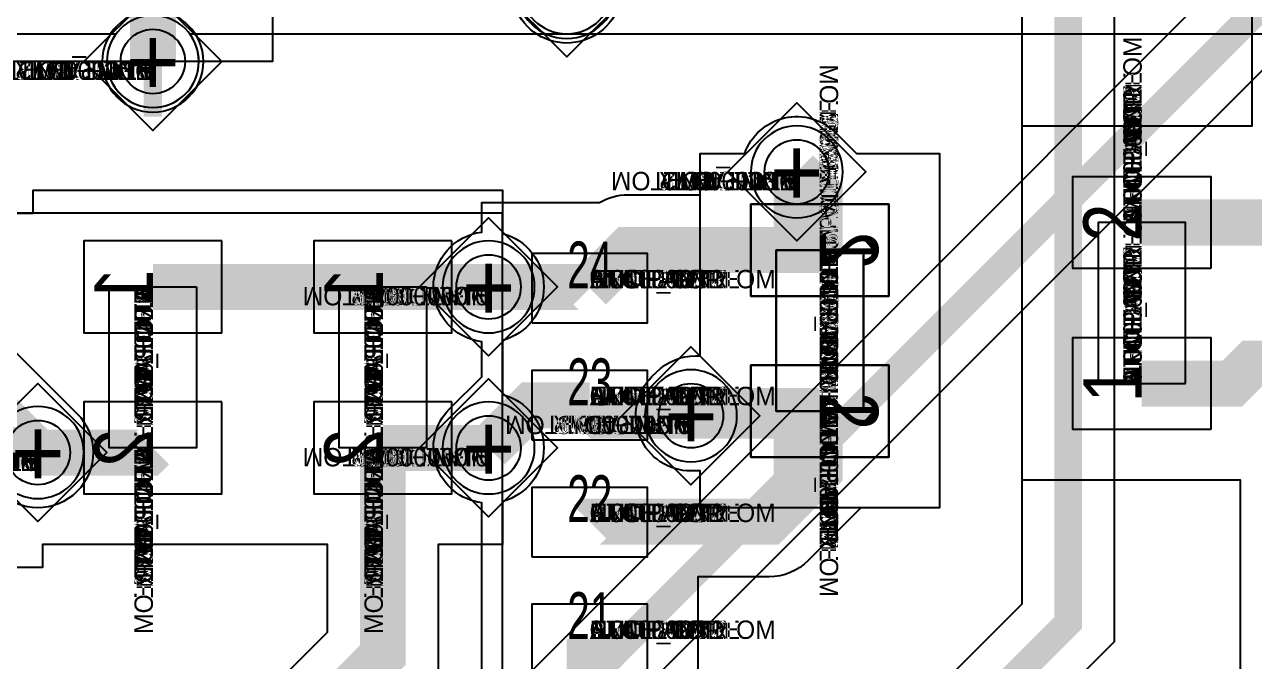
# Model space of a CAD drawing. Extents: x 0 to 323, y 0 to 320.
# Drawn here: x 85.67 to 99.04, y 193.59 to 200.51 of the extents above; entities that cross this region are included whole.
import ezdxf
from ezdxf.enums import TextEntityAlignment as Align

# ---------------------------------------------------------------- set-up
doc = ezdxf.new("R2010")
doc.units = 0
doc.header["$MEASUREMENT"] = 0
doc.layers.get('0').update_dxf_attribs({"linetype": 'CONTINUOUS'})
for name, color, linetype in [('CDN_FIGURES', 7, 'CONTINUOUS'), ('ETCH_BOTTOM', 7, 'CONTINUOUS'), ('ETCH_GND', 3, 'CONTINUOUS'), ('ETCH_INT1', 4, 'CONTINUOUS'), ('ETCH_INT2', 5, 'CONTINUOUS'), ('ETCH_PWR', 6, 'CONTINUOUS'), ('ETCH_TOP', 2, 'CONTINUOUS'), ('MANUFACTURING_NCLEGEND-1-6', 8, 'CONTINUOUS'), ('PACKAGE_GEOMETRY_ASSEMBLY_TOP', 11, 'CONTINUOUS'), ('PACKAGE_GEOMETRY_PIN_NUMBER', 9, 'CONTINUOUS')]:
    doc.layers.add(name, color=color, linetype=linetype)

# ---------------------------------------------------------------- blocks, each defined once
blk = doc.blocks.new('PAD_INFO')
for tag in ['SHAPE_TYPE', 'PAD_HEIGHT', 'PAD_LAYER', 'PAD_TYPE', 'PAD_WIDTH']:
    blk.add_attdef(tag, (0, 0), '', height=0.2)
at = {"flags": 2}
blk.add_attdef('CDN_TYPE', (0, 0), '', height=0.2, dxfattribs=at)
blk = doc.blocks.new('DRILL_INFO')
at = {"flags": 2}
blk.add_attdef('CDN_TYPE', (0, 0), '', height=0.2, dxfattribs=at)
for tag in ['FSHAPE', 'FCHAR', 'DRILL_HEIGHT', 'DIAMETER', 'PLATED', 'DRILL_WIDTH']:
    blk.add_attdef(tag, (0, 0), '', height=0.2)
blk = doc.blocks.new('VIA0700X0300')
at = {"layer": 'ETCH_BOTTOM'}
blk.add_circle((0, 0), 0.35, dxfattribs=at)
at = {"layer": 'ETCH_GND'}
blk.add_circle((0, 0), 0.35, dxfattribs=at)
at = {"layer": 'ETCH_INT1'}
blk.add_circle((0, 0), 0.35, dxfattribs=at)
at = {"layer": 'ETCH_INT2'}
blk.add_circle((0, 0), 0.35, dxfattribs=at)
at = {"layer": 'ETCH_PWR'}
blk.add_circle((0, 0), 0.35, dxfattribs=at)
at = {"layer": 'ETCH_TOP'}
blk.add_circle((0, 0), 0.35, dxfattribs=at)
ref = blk.add_blockref('PAD_INFO', (0, 0))
ref.add_attrib('PAD_LAYER', 'ETCH_TOP', (0, 0), dxfattribs={"height": 0.2})
ref.add_attrib('SHAPE_TYPE', 'NULL', (0, 0), dxfattribs={"height": 0.2})
ref.add_attrib('PAD_TYPE', 'ANTIPAD', (0, 0), dxfattribs={"height": 0.2})
ref.add_attrib('PAD_WIDTH', '0.000000', (0, 0), dxfattribs={"height": 0.2})
ref.add_attrib('PAD_HEIGHT', '0.000000', (0, 0), dxfattribs={"height": 0.2})
ref = blk.add_blockref('PAD_INFO', (0, 0))
ref.add_attrib('PAD_LAYER', 'ETCH_GND', (0, 0), dxfattribs={"height": 0.2})
ref.add_attrib('SHAPE_TYPE', 'NULL', (0, 0), dxfattribs={"height": 0.2})
ref.add_attrib('PAD_TYPE', 'ANTIPAD', (0, 0), dxfattribs={"height": 0.2})
ref.add_attrib('PAD_WIDTH', '0.000000', (0, 0), dxfattribs={"height": 0.2})
ref.add_attrib('PAD_HEIGHT', '0.000000', (0, 0), dxfattribs={"height": 0.2})
ref = blk.add_blockref('PAD_INFO', (0, 0))
ref.add_attrib('PAD_LAYER', 'ETCH_INT1', (0, 0), dxfattribs={"height": 0.2})
ref.add_attrib('SHAPE_TYPE', 'NULL', (0, 0), dxfattribs={"height": 0.2})
ref.add_attrib('PAD_TYPE', 'ANTIPAD', (0, 0), dxfattribs={"height": 0.2})
ref.add_attrib('PAD_WIDTH', '0.000000', (0, 0), dxfattribs={"height": 0.2})
ref.add_attrib('PAD_HEIGHT', '0.000000', (0, 0), dxfattribs={"height": 0.2})
ref = blk.add_blockref('PAD_INFO', (0, 0))
ref.add_attrib('PAD_LAYER', 'ETCH_INT2', (0, 0), dxfattribs={"height": 0.2})
ref.add_attrib('SHAPE_TYPE', 'NULL', (0, 0), dxfattribs={"height": 0.2})
ref.add_attrib('PAD_TYPE', 'ANTIPAD', (0, 0), dxfattribs={"height": 0.2})
ref.add_attrib('PAD_WIDTH', '0.000000', (0, 0), dxfattribs={"height": 0.2})
ref.add_attrib('PAD_HEIGHT', '0.000000', (0, 0), dxfattribs={"height": 0.2})
ref = blk.add_blockref('PAD_INFO', (0, 0))
ref.add_attrib('PAD_LAYER', 'ETCH_PWR', (0, 0), dxfattribs={"height": 0.2})
ref.add_attrib('SHAPE_TYPE', 'NULL', (0, 0), dxfattribs={"height": 0.2})
ref.add_attrib('PAD_TYPE', 'ANTIPAD', (0, 0), dxfattribs={"height": 0.2})
ref.add_attrib('PAD_WIDTH', '0.000000', (0, 0), dxfattribs={"height": 0.2})
ref.add_attrib('PAD_HEIGHT', '0.000000', (0, 0), dxfattribs={"height": 0.2})
ref = blk.add_blockref('PAD_INFO', (0, 0))
ref.add_attrib('PAD_LAYER', 'ETCH_BOTTOM', (0, 0), dxfattribs={"height": 0.2})
ref.add_attrib('SHAPE_TYPE', 'NULL', (0, 0), dxfattribs={"height": 0.2})
ref.add_attrib('PAD_TYPE', 'ANTIPAD', (0, 0), dxfattribs={"height": 0.2})
ref.add_attrib('PAD_WIDTH', '0.000000', (0, 0), dxfattribs={"height": 0.2})
ref.add_attrib('PAD_HEIGHT', '0.000000', (0, 0), dxfattribs={"height": 0.2})
ref = blk.add_blockref('PAD_INFO', (0, 0))
ref.add_attrib('PAD_LAYER', 'ETCH_TOP', (0, 0), dxfattribs={"height": 0.2})
ref.add_attrib('SHAPE_TYPE', 'NULL', (0, 0), dxfattribs={"height": 0.2})
ref.add_attrib('PAD_TYPE', 'THERMAL', (0, 0), dxfattribs={"height": 0.2})
ref.add_attrib('PAD_WIDTH', '0.000000', (0, 0), dxfattribs={"height": 0.2})
ref.add_attrib('PAD_HEIGHT', '0.000000', (0, 0), dxfattribs={"height": 0.2})
ref = blk.add_blockref('PAD_INFO', (0, 0))
ref.add_attrib('PAD_LAYER', 'ETCH_GND', (0, 0), dxfattribs={"height": 0.2})
ref.add_attrib('SHAPE_TYPE', 'NULL', (0, 0), dxfattribs={"height": 0.2})
ref.add_attrib('PAD_TYPE', 'THERMAL', (0, 0), dxfattribs={"height": 0.2})
ref.add_attrib('PAD_WIDTH', '0.000000', (0, 0), dxfattribs={"height": 0.2})
ref.add_attrib('PAD_HEIGHT', '0.000000', (0, 0), dxfattribs={"height": 0.2})
ref = blk.add_blockref('PAD_INFO', (0, 0))
ref.add_attrib('PAD_LAYER', 'ETCH_INT1', (0, 0), dxfattribs={"height": 0.2})
ref.add_attrib('SHAPE_TYPE', 'NULL', (0, 0), dxfattribs={"height": 0.2})
ref.add_attrib('PAD_TYPE', 'THERMAL', (0, 0), dxfattribs={"height": 0.2})
ref.add_attrib('PAD_WIDTH', '0.000000', (0, 0), dxfattribs={"height": 0.2})
ref.add_attrib('PAD_HEIGHT', '0.000000', (0, 0), dxfattribs={"height": 0.2})
ref = blk.add_blockref('PAD_INFO', (0, 0))
ref.add_attrib('PAD_LAYER', 'ETCH_INT2', (0, 0), dxfattribs={"height": 0.2})
ref.add_attrib('SHAPE_TYPE', 'NULL', (0, 0), dxfattribs={"height": 0.2})
ref.add_attrib('PAD_TYPE', 'THERMAL', (0, 0), dxfattribs={"height": 0.2})
ref.add_attrib('PAD_WIDTH', '0.000000', (0, 0), dxfattribs={"height": 0.2})
ref.add_attrib('PAD_HEIGHT', '0.000000', (0, 0), dxfattribs={"height": 0.2})
ref = blk.add_blockref('PAD_INFO', (0, 0))
ref.add_attrib('PAD_LAYER', 'ETCH_PWR', (0, 0), dxfattribs={"height": 0.2})
ref.add_attrib('SHAPE_TYPE', 'NULL', (0, 0), dxfattribs={"height": 0.2})
ref.add_attrib('PAD_TYPE', 'THERMAL', (0, 0), dxfattribs={"height": 0.2})
ref.add_attrib('PAD_WIDTH', '0.000000', (0, 0), dxfattribs={"height": 0.2})
ref.add_attrib('PAD_HEIGHT', '0.000000', (0, 0), dxfattribs={"height": 0.2})
ref = blk.add_blockref('PAD_INFO', (0, 0))
ref.add_attrib('PAD_LAYER', 'ETCH_BOTTOM', (0, 0), dxfattribs={"height": 0.2})
ref.add_attrib('SHAPE_TYPE', 'NULL', (0, 0), dxfattribs={"height": 0.2})
ref.add_attrib('PAD_TYPE', 'THERMAL', (0, 0), dxfattribs={"height": 0.2})
ref.add_attrib('PAD_WIDTH', '0.000000', (0, 0), dxfattribs={"height": 0.2})
ref.add_attrib('PAD_HEIGHT', '0.000000', (0, 0), dxfattribs={"height": 0.2})
ref = blk.add_blockref('PAD_INFO', (0, 0))
ref.add_attrib('PAD_LAYER', 'ETCH_TOP', (0, 0), dxfattribs={"height": 0.2})
ref.add_attrib('SHAPE_TYPE', 'CIRCLE', (0, 0), dxfattribs={"height": 0.2})
ref.add_attrib('PAD_TYPE', 'REGULAR', (0, 0), dxfattribs={"height": 0.2})
ref.add_attrib('PAD_WIDTH', '0.700000', (0, 0), dxfattribs={"height": 0.2})
ref.add_attrib('PAD_HEIGHT', '0.700000', (0, 0), dxfattribs={"height": 0.2})
ref = blk.add_blockref('PAD_INFO', (0, 0))
ref.add_attrib('PAD_LAYER', 'ETCH_GND', (0, 0), dxfattribs={"height": 0.2})
ref.add_attrib('SHAPE_TYPE', 'CIRCLE', (0, 0), dxfattribs={"height": 0.2})
ref.add_attrib('PAD_TYPE', 'REGULAR', (0, 0), dxfattribs={"height": 0.2})
ref.add_attrib('PAD_WIDTH', '0.700000', (0, 0), dxfattribs={"height": 0.2})
ref.add_attrib('PAD_HEIGHT', '0.700000', (0, 0), dxfattribs={"height": 0.2})
ref = blk.add_blockref('PAD_INFO', (0, 0))
ref.add_attrib('PAD_LAYER', 'ETCH_INT1', (0, 0), dxfattribs={"height": 0.2})
ref.add_attrib('SHAPE_TYPE', 'CIRCLE', (0, 0), dxfattribs={"height": 0.2})
ref.add_attrib('PAD_TYPE', 'REGULAR', (0, 0), dxfattribs={"height": 0.2})
ref.add_attrib('PAD_WIDTH', '0.700000', (0, 0), dxfattribs={"height": 0.2})
ref.add_attrib('PAD_HEIGHT', '0.700000', (0, 0), dxfattribs={"height": 0.2})
ref = blk.add_blockref('PAD_INFO', (0, 0))
ref.add_attrib('PAD_LAYER', 'ETCH_INT2', (0, 0), dxfattribs={"height": 0.2})
ref.add_attrib('SHAPE_TYPE', 'CIRCLE', (0, 0), dxfattribs={"height": 0.2})
ref.add_attrib('PAD_TYPE', 'REGULAR', (0, 0), dxfattribs={"height": 0.2})
ref.add_attrib('PAD_WIDTH', '0.700000', (0, 0), dxfattribs={"height": 0.2})
ref.add_attrib('PAD_HEIGHT', '0.700000', (0, 0), dxfattribs={"height": 0.2})
ref = blk.add_blockref('PAD_INFO', (0, 0))
ref.add_attrib('PAD_LAYER', 'ETCH_PWR', (0, 0), dxfattribs={"height": 0.2})
ref.add_attrib('SHAPE_TYPE', 'CIRCLE', (0, 0), dxfattribs={"height": 0.2})
ref.add_attrib('PAD_TYPE', 'REGULAR', (0, 0), dxfattribs={"height": 0.2})
ref.add_attrib('PAD_WIDTH', '0.700000', (0, 0), dxfattribs={"height": 0.2})
ref.add_attrib('PAD_HEIGHT', '0.700000', (0, 0), dxfattribs={"height": 0.2})
ref = blk.add_blockref('PAD_INFO', (0, 0))
ref.add_attrib('PAD_LAYER', 'ETCH_BOTTOM', (0, 0), dxfattribs={"height": 0.2})
ref.add_attrib('SHAPE_TYPE', 'CIRCLE', (0, 0), dxfattribs={"height": 0.2})
ref.add_attrib('PAD_TYPE', 'REGULAR', (0, 0), dxfattribs={"height": 0.2})
ref.add_attrib('PAD_WIDTH', '0.700000', (0, 0), dxfattribs={"height": 0.2})
ref.add_attrib('PAD_HEIGHT', '0.700000', (0, 0), dxfattribs={"height": 0.2})
ref = blk.add_blockref('DRILL_INFO', (0, 0))
ref.add_attrib('DIAMETER', '0.300000', (0, 0), dxfattribs={"height": 0.2})
ref.add_attrib('PLATED', 'PLATED', (0, 0), dxfattribs={"height": 0.2})
ref.add_attrib('FSHAPE', 'DIAMOND', (0, 0), dxfattribs={"height": 0.2})
ref.add_attrib('FCHAR', '+', (0, 0), dxfattribs={"height": 0.2})
ref.add_attrib('DRILL_WIDTH', '1.500000', (0, 0), dxfattribs={"height": 0.2})
ref.add_attrib('DRILL_HEIGHT', '1.500000', (0, 0), dxfattribs={"height": 0.2})
for tag in ['CDN_TYPE', 'PIN']:
    blk.add_attdef(tag, (0, 0), '', height=0.2)
at = {"flags": 2}
for tag in ['PSTKNAME', 'BBV']:
    blk.add_attdef(tag, (0, 0), '', height=0.2, dxfattribs=at)
blk = doc.blocks.new('FIGURE_DIAMOND')
at = {"layer": 'CDN_FIGURES'}
blk.add_lwpolyline([(-0.5, 0), (0, 0.5), (0.5, 0), (0, -0.5)], close=True, dxfattribs=at)
blk = doc.blocks.new('RC1000X1500TS')
at = {"layer": 'ETCH_TOP'}
blk.add_lwpolyline([(-0.5, -0.75), (-0.5, 0.75), (0.5, 0.75), (0.5, -0.75)], close=True, dxfattribs=at)
ref = blk.add_blockref('PAD_INFO', (0, 0))
ref.add_attrib('PAD_LAYER', 'ETCH_TOP', (0, 0), dxfattribs={"height": 0.2})
ref.add_attrib('SHAPE_TYPE', 'NULL', (0, 0), dxfattribs={"height": 0.2})
ref.add_attrib('PAD_TYPE', 'ANTIPAD', (0, 0), dxfattribs={"height": 0.2})
ref.add_attrib('PAD_WIDTH', '0.000000', (0, 0), dxfattribs={"height": 0.2})
ref.add_attrib('PAD_HEIGHT', '0.000000', (0, 0), dxfattribs={"height": 0.2})
ref = blk.add_blockref('PAD_INFO', (0, 0))
ref.add_attrib('PAD_LAYER', 'ETCH_GND', (0, 0), dxfattribs={"height": 0.2})
ref.add_attrib('SHAPE_TYPE', 'NULL', (0, 0), dxfattribs={"height": 0.2})
ref.add_attrib('PAD_TYPE', 'ANTIPAD', (0, 0), dxfattribs={"height": 0.2})
ref.add_attrib('PAD_WIDTH', '0.000000', (0, 0), dxfattribs={"height": 0.2})
ref.add_attrib('PAD_HEIGHT', '0.000000', (0, 0), dxfattribs={"height": 0.2})
ref = blk.add_blockref('PAD_INFO', (0, 0))
ref.add_attrib('PAD_LAYER', 'ETCH_INT1', (0, 0), dxfattribs={"height": 0.2})
ref.add_attrib('SHAPE_TYPE', 'NULL', (0, 0), dxfattribs={"height": 0.2})
ref.add_attrib('PAD_TYPE', 'ANTIPAD', (0, 0), dxfattribs={"height": 0.2})
ref.add_attrib('PAD_WIDTH', '0.000000', (0, 0), dxfattribs={"height": 0.2})
ref.add_attrib('PAD_HEIGHT', '0.000000', (0, 0), dxfattribs={"height": 0.2})
ref = blk.add_blockref('PAD_INFO', (0, 0))
ref.add_attrib('PAD_LAYER', 'ETCH_INT2', (0, 0), dxfattribs={"height": 0.2})
ref.add_attrib('SHAPE_TYPE', 'NULL', (0, 0), dxfattribs={"height": 0.2})
ref.add_attrib('PAD_TYPE', 'ANTIPAD', (0, 0), dxfattribs={"height": 0.2})
ref.add_attrib('PAD_WIDTH', '0.000000', (0, 0), dxfattribs={"height": 0.2})
ref.add_attrib('PAD_HEIGHT', '0.000000', (0, 0), dxfattribs={"height": 0.2})
ref = blk.add_blockref('PAD_INFO', (0, 0))
ref.add_attrib('PAD_LAYER', 'ETCH_PWR', (0, 0), dxfattribs={"height": 0.2})
ref.add_attrib('SHAPE_TYPE', 'NULL', (0, 0), dxfattribs={"height": 0.2})
ref.add_attrib('PAD_TYPE', 'ANTIPAD', (0, 0), dxfattribs={"height": 0.2})
ref.add_attrib('PAD_WIDTH', '0.000000', (0, 0), dxfattribs={"height": 0.2})
ref.add_attrib('PAD_HEIGHT', '0.000000', (0, 0), dxfattribs={"height": 0.2})
ref = blk.add_blockref('PAD_INFO', (0, 0))
ref.add_attrib('PAD_LAYER', 'ETCH_BOTTOM', (0, 0), dxfattribs={"height": 0.2})
ref.add_attrib('SHAPE_TYPE', 'NULL', (0, 0), dxfattribs={"height": 0.2})
ref.add_attrib('PAD_TYPE', 'ANTIPAD', (0, 0), dxfattribs={"height": 0.2})
ref.add_attrib('PAD_WIDTH', '0.000000', (0, 0), dxfattribs={"height": 0.2})
ref.add_attrib('PAD_HEIGHT', '0.000000', (0, 0), dxfattribs={"height": 0.2})
ref = blk.add_blockref('PAD_INFO', (0, 0))
ref.add_attrib('PAD_LAYER', 'ETCH_TOP', (0, 0), dxfattribs={"height": 0.2})
ref.add_attrib('SHAPE_TYPE', 'NULL', (0, 0), dxfattribs={"height": 0.2})
ref.add_attrib('PAD_TYPE', 'THERMAL', (0, 0), dxfattribs={"height": 0.2})
ref.add_attrib('PAD_WIDTH', '0.000000', (0, 0), dxfattribs={"height": 0.2})
ref.add_attrib('PAD_HEIGHT', '0.000000', (0, 0), dxfattribs={"height": 0.2})
ref = blk.add_blockref('PAD_INFO', (0, 0))
ref.add_attrib('PAD_LAYER', 'ETCH_GND', (0, 0), dxfattribs={"height": 0.2})
ref.add_attrib('SHAPE_TYPE', 'NULL', (0, 0), dxfattribs={"height": 0.2})
ref.add_attrib('PAD_TYPE', 'THERMAL', (0, 0), dxfattribs={"height": 0.2})
ref.add_attrib('PAD_WIDTH', '0.000000', (0, 0), dxfattribs={"height": 0.2})
ref.add_attrib('PAD_HEIGHT', '0.000000', (0, 0), dxfattribs={"height": 0.2})
ref = blk.add_blockref('PAD_INFO', (0, 0))
ref.add_attrib('PAD_LAYER', 'ETCH_INT1', (0, 0), dxfattribs={"height": 0.2})
ref.add_attrib('SHAPE_TYPE', 'NULL', (0, 0), dxfattribs={"height": 0.2})
ref.add_attrib('PAD_TYPE', 'THERMAL', (0, 0), dxfattribs={"height": 0.2})
ref.add_attrib('PAD_WIDTH', '0.000000', (0, 0), dxfattribs={"height": 0.2})
ref.add_attrib('PAD_HEIGHT', '0.000000', (0, 0), dxfattribs={"height": 0.2})
ref = blk.add_blockref('PAD_INFO', (0, 0))
ref.add_attrib('PAD_LAYER', 'ETCH_INT2', (0, 0), dxfattribs={"height": 0.2})
ref.add_attrib('SHAPE_TYPE', 'NULL', (0, 0), dxfattribs={"height": 0.2})
ref.add_attrib('PAD_TYPE', 'THERMAL', (0, 0), dxfattribs={"height": 0.2})
ref.add_attrib('PAD_WIDTH', '0.000000', (0, 0), dxfattribs={"height": 0.2})
ref.add_attrib('PAD_HEIGHT', '0.000000', (0, 0), dxfattribs={"height": 0.2})
ref = blk.add_blockref('PAD_INFO', (0, 0))
ref.add_attrib('PAD_LAYER', 'ETCH_PWR', (0, 0), dxfattribs={"height": 0.2})
ref.add_attrib('SHAPE_TYPE', 'NULL', (0, 0), dxfattribs={"height": 0.2})
ref.add_attrib('PAD_TYPE', 'THERMAL', (0, 0), dxfattribs={"height": 0.2})
ref.add_attrib('PAD_WIDTH', '0.000000', (0, 0), dxfattribs={"height": 0.2})
ref.add_attrib('PAD_HEIGHT', '0.000000', (0, 0), dxfattribs={"height": 0.2})
ref = blk.add_blockref('PAD_INFO', (0, 0))
ref.add_attrib('PAD_LAYER', 'ETCH_BOTTOM', (0, 0), dxfattribs={"height": 0.2})
ref.add_attrib('SHAPE_TYPE', 'NULL', (0, 0), dxfattribs={"height": 0.2})
ref.add_attrib('PAD_TYPE', 'THERMAL', (0, 0), dxfattribs={"height": 0.2})
ref.add_attrib('PAD_WIDTH', '0.000000', (0, 0), dxfattribs={"height": 0.2})
ref.add_attrib('PAD_HEIGHT', '0.000000', (0, 0), dxfattribs={"height": 0.2})
ref = blk.add_blockref('PAD_INFO', (0, 0))
ref.add_attrib('PAD_LAYER', 'ETCH_GND', (0, 0), dxfattribs={"height": 0.2})
ref.add_attrib('SHAPE_TYPE', 'NULL', (0, 0), dxfattribs={"height": 0.2})
ref.add_attrib('PAD_TYPE', 'REGULAR', (0, 0), dxfattribs={"height": 0.2})
ref.add_attrib('PAD_WIDTH', '0.000000', (0, 0), dxfattribs={"height": 0.2})
ref.add_attrib('PAD_HEIGHT', '0.000000', (0, 0), dxfattribs={"height": 0.2})
ref = blk.add_blockref('PAD_INFO', (0, 0))
ref.add_attrib('PAD_LAYER', 'ETCH_INT1', (0, 0), dxfattribs={"height": 0.2})
ref.add_attrib('SHAPE_TYPE', 'NULL', (0, 0), dxfattribs={"height": 0.2})
ref.add_attrib('PAD_TYPE', 'REGULAR', (0, 0), dxfattribs={"height": 0.2})
ref.add_attrib('PAD_WIDTH', '0.000000', (0, 0), dxfattribs={"height": 0.2})
ref.add_attrib('PAD_HEIGHT', '0.000000', (0, 0), dxfattribs={"height": 0.2})
ref = blk.add_blockref('PAD_INFO', (0, 0))
ref.add_attrib('PAD_LAYER', 'ETCH_INT2', (0, 0), dxfattribs={"height": 0.2})
ref.add_attrib('SHAPE_TYPE', 'NULL', (0, 0), dxfattribs={"height": 0.2})
ref.add_attrib('PAD_TYPE', 'REGULAR', (0, 0), dxfattribs={"height": 0.2})
ref.add_attrib('PAD_WIDTH', '0.000000', (0, 0), dxfattribs={"height": 0.2})
ref.add_attrib('PAD_HEIGHT', '0.000000', (0, 0), dxfattribs={"height": 0.2})
ref = blk.add_blockref('PAD_INFO', (0, 0))
ref.add_attrib('PAD_LAYER', 'ETCH_PWR', (0, 0), dxfattribs={"height": 0.2})
ref.add_attrib('SHAPE_TYPE', 'NULL', (0, 0), dxfattribs={"height": 0.2})
ref.add_attrib('PAD_TYPE', 'REGULAR', (0, 0), dxfattribs={"height": 0.2})
ref.add_attrib('PAD_WIDTH', '0.000000', (0, 0), dxfattribs={"height": 0.2})
ref.add_attrib('PAD_HEIGHT', '0.000000', (0, 0), dxfattribs={"height": 0.2})
ref = blk.add_blockref('PAD_INFO', (0, 0))
ref.add_attrib('PAD_LAYER', 'ETCH_BOTTOM', (0, 0), dxfattribs={"height": 0.2})
ref.add_attrib('SHAPE_TYPE', 'NULL', (0, 0), dxfattribs={"height": 0.2})
ref.add_attrib('PAD_TYPE', 'REGULAR', (0, 0), dxfattribs={"height": 0.2})
ref.add_attrib('PAD_WIDTH', '0.000000', (0, 0), dxfattribs={"height": 0.2})
ref.add_attrib('PAD_HEIGHT', '0.000000', (0, 0), dxfattribs={"height": 0.2})
ref = blk.add_blockref('DRILL_INFO', (0, 0))
ref.add_attrib('DIAMETER', '0.000000', (0, 0), dxfattribs={"height": 0.2})
ref.add_attrib('PLATED', 'PLATED', (0, 0), dxfattribs={"height": 0.2})
ref.add_attrib('FSHAPE', 'NULL', (0, 0), dxfattribs={"height": 0.2})
ref.add_attrib('DRILL_WIDTH', '0.000000', (0, 0), dxfattribs={"height": 0.2})
ref.add_attrib('DRILL_HEIGHT', '0.000000', (0, 0), dxfattribs={"height": 0.2})
ref = blk.add_blockref('PAD_INFO', (0, 0))
ref.add_attrib('PAD_LAYER', 'ETCH_TOP', (0, 0), dxfattribs={"height": 0.2})
ref.add_attrib('SHAPE_TYPE', 'RECTANGLE', (0, 0), dxfattribs={"height": 0.2})
ref.add_attrib('PAD_TYPE', 'REGULAR', (0, 0), dxfattribs={"height": 0.2})
ref.add_attrib('PAD_WIDTH', '1.000000', (0, 0), dxfattribs={"height": 0.2})
ref.add_attrib('PAD_HEIGHT', '1.500000', (0, 0), dxfattribs={"height": 0.2})
for tag in ['CDN_TYPE', 'PIN']:
    blk.add_attdef(tag, (0, 0), '', height=0.2)
at = {"flags": 2}
for tag in ['PSTKNAME', 'BBV']:
    blk.add_attdef(tag, (0, 0), '', height=0.2, dxfattribs=at)
blk = doc.blocks.new('F56')
at = {"layer": 'PACKAGE_GEOMETRY_ASSEMBLY_TOP'}
blk.add_lwpolyline([(0, -0.475), (1.75, -0.475), (1.75, 0.475), (0, 0.475)], close=True, dxfattribs=at)
at = {"layer": 'ETCH_TOP'}
ref = blk.add_blockref('RC1000X1500TS', (0, 0), dxfattribs=at)
ref.add_attrib('CDN_TYPE', 'PIN', (0, 0), dxfattribs={"height": 0.2})
ref.add_attrib('PIN', '1', (0, 0), dxfattribs={"height": 0.2})
ref = blk.add_blockref('RC1000X1500TS', (1.75, 0), dxfattribs=at)
ref.add_attrib('CDN_TYPE', 'PIN', (0, 0), dxfattribs={"height": 0.2})
ref.add_attrib('PIN', '2', (0, 0), dxfattribs={"height": 0.2})
at = {"flags": 2}
for tag in ['SYMBOL_TYPE', 'CDN_TYPE', 'REFDES']:
    blk.add_attdef(tag, (0, 0), '', height=0.2, dxfattribs=at)
blk = doc.blocks.new('RC1250X0760TS')
at = {"layer": 'ETCH_TOP'}
blk.add_lwpolyline([(-0.625, -0.38), (-0.625, 0.38), (0.625, 0.38), (0.625, -0.38)], close=True, dxfattribs=at)
ref = blk.add_blockref('PAD_INFO', (0, 0))
ref.add_attrib('PAD_LAYER', 'ETCH_TOP', (0, 0), dxfattribs={"height": 0.2})
ref.add_attrib('SHAPE_TYPE', 'NULL', (0, 0), dxfattribs={"height": 0.2})
ref.add_attrib('PAD_TYPE', 'ANTIPAD', (0, 0), dxfattribs={"height": 0.2})
ref.add_attrib('PAD_WIDTH', '0.000000', (0, 0), dxfattribs={"height": 0.2})
ref.add_attrib('PAD_HEIGHT', '0.000000', (0, 0), dxfattribs={"height": 0.2})
ref = blk.add_blockref('PAD_INFO', (0, 0))
ref.add_attrib('PAD_LAYER', 'ETCH_GND', (0, 0), dxfattribs={"height": 0.2})
ref.add_attrib('SHAPE_TYPE', 'NULL', (0, 0), dxfattribs={"height": 0.2})
ref.add_attrib('PAD_TYPE', 'ANTIPAD', (0, 0), dxfattribs={"height": 0.2})
ref.add_attrib('PAD_WIDTH', '0.000000', (0, 0), dxfattribs={"height": 0.2})
ref.add_attrib('PAD_HEIGHT', '0.000000', (0, 0), dxfattribs={"height": 0.2})
ref = blk.add_blockref('PAD_INFO', (0, 0))
ref.add_attrib('PAD_LAYER', 'ETCH_INT1', (0, 0), dxfattribs={"height": 0.2})
ref.add_attrib('SHAPE_TYPE', 'NULL', (0, 0), dxfattribs={"height": 0.2})
ref.add_attrib('PAD_TYPE', 'ANTIPAD', (0, 0), dxfattribs={"height": 0.2})
ref.add_attrib('PAD_WIDTH', '0.000000', (0, 0), dxfattribs={"height": 0.2})
ref.add_attrib('PAD_HEIGHT', '0.000000', (0, 0), dxfattribs={"height": 0.2})
ref = blk.add_blockref('PAD_INFO', (0, 0))
ref.add_attrib('PAD_LAYER', 'ETCH_INT2', (0, 0), dxfattribs={"height": 0.2})
ref.add_attrib('SHAPE_TYPE', 'NULL', (0, 0), dxfattribs={"height": 0.2})
ref.add_attrib('PAD_TYPE', 'ANTIPAD', (0, 0), dxfattribs={"height": 0.2})
ref.add_attrib('PAD_WIDTH', '0.000000', (0, 0), dxfattribs={"height": 0.2})
ref.add_attrib('PAD_HEIGHT', '0.000000', (0, 0), dxfattribs={"height": 0.2})
ref = blk.add_blockref('PAD_INFO', (0, 0))
ref.add_attrib('PAD_LAYER', 'ETCH_PWR', (0, 0), dxfattribs={"height": 0.2})
ref.add_attrib('SHAPE_TYPE', 'NULL', (0, 0), dxfattribs={"height": 0.2})
ref.add_attrib('PAD_TYPE', 'ANTIPAD', (0, 0), dxfattribs={"height": 0.2})
ref.add_attrib('PAD_WIDTH', '0.000000', (0, 0), dxfattribs={"height": 0.2})
ref.add_attrib('PAD_HEIGHT', '0.000000', (0, 0), dxfattribs={"height": 0.2})
ref = blk.add_blockref('PAD_INFO', (0, 0))
ref.add_attrib('PAD_LAYER', 'ETCH_BOTTOM', (0, 0), dxfattribs={"height": 0.2})
ref.add_attrib('SHAPE_TYPE', 'NULL', (0, 0), dxfattribs={"height": 0.2})
ref.add_attrib('PAD_TYPE', 'ANTIPAD', (0, 0), dxfattribs={"height": 0.2})
ref.add_attrib('PAD_WIDTH', '0.000000', (0, 0), dxfattribs={"height": 0.2})
ref.add_attrib('PAD_HEIGHT', '0.000000', (0, 0), dxfattribs={"height": 0.2})
ref = blk.add_blockref('PAD_INFO', (0, 0))
ref.add_attrib('PAD_LAYER', 'ETCH_TOP', (0, 0), dxfattribs={"height": 0.2})
ref.add_attrib('SHAPE_TYPE', 'NULL', (0, 0), dxfattribs={"height": 0.2})
ref.add_attrib('PAD_TYPE', 'THERMAL', (0, 0), dxfattribs={"height": 0.2})
ref.add_attrib('PAD_WIDTH', '0.000000', (0, 0), dxfattribs={"height": 0.2})
ref.add_attrib('PAD_HEIGHT', '0.000000', (0, 0), dxfattribs={"height": 0.2})
ref = blk.add_blockref('PAD_INFO', (0, 0))
ref.add_attrib('PAD_LAYER', 'ETCH_GND', (0, 0), dxfattribs={"height": 0.2})
ref.add_attrib('SHAPE_TYPE', 'NULL', (0, 0), dxfattribs={"height": 0.2})
ref.add_attrib('PAD_TYPE', 'THERMAL', (0, 0), dxfattribs={"height": 0.2})
ref.add_attrib('PAD_WIDTH', '0.000000', (0, 0), dxfattribs={"height": 0.2})
ref.add_attrib('PAD_HEIGHT', '0.000000', (0, 0), dxfattribs={"height": 0.2})
ref = blk.add_blockref('PAD_INFO', (0, 0))
ref.add_attrib('PAD_LAYER', 'ETCH_INT1', (0, 0), dxfattribs={"height": 0.2})
ref.add_attrib('SHAPE_TYPE', 'NULL', (0, 0), dxfattribs={"height": 0.2})
ref.add_attrib('PAD_TYPE', 'THERMAL', (0, 0), dxfattribs={"height": 0.2})
ref.add_attrib('PAD_WIDTH', '0.000000', (0, 0), dxfattribs={"height": 0.2})
ref.add_attrib('PAD_HEIGHT', '0.000000', (0, 0), dxfattribs={"height": 0.2})
ref = blk.add_blockref('PAD_INFO', (0, 0))
ref.add_attrib('PAD_LAYER', 'ETCH_INT2', (0, 0), dxfattribs={"height": 0.2})
ref.add_attrib('SHAPE_TYPE', 'NULL', (0, 0), dxfattribs={"height": 0.2})
ref.add_attrib('PAD_TYPE', 'THERMAL', (0, 0), dxfattribs={"height": 0.2})
ref.add_attrib('PAD_WIDTH', '0.000000', (0, 0), dxfattribs={"height": 0.2})
ref.add_attrib('PAD_HEIGHT', '0.000000', (0, 0), dxfattribs={"height": 0.2})
ref = blk.add_blockref('PAD_INFO', (0, 0))
ref.add_attrib('PAD_LAYER', 'ETCH_PWR', (0, 0), dxfattribs={"height": 0.2})
ref.add_attrib('SHAPE_TYPE', 'NULL', (0, 0), dxfattribs={"height": 0.2})
ref.add_attrib('PAD_TYPE', 'THERMAL', (0, 0), dxfattribs={"height": 0.2})
ref.add_attrib('PAD_WIDTH', '0.000000', (0, 0), dxfattribs={"height": 0.2})
ref.add_attrib('PAD_HEIGHT', '0.000000', (0, 0), dxfattribs={"height": 0.2})
ref = blk.add_blockref('PAD_INFO', (0, 0))
ref.add_attrib('PAD_LAYER', 'ETCH_BOTTOM', (0, 0), dxfattribs={"height": 0.2})
ref.add_attrib('SHAPE_TYPE', 'NULL', (0, 0), dxfattribs={"height": 0.2})
ref.add_attrib('PAD_TYPE', 'THERMAL', (0, 0), dxfattribs={"height": 0.2})
ref.add_attrib('PAD_WIDTH', '0.000000', (0, 0), dxfattribs={"height": 0.2})
ref.add_attrib('PAD_HEIGHT', '0.000000', (0, 0), dxfattribs={"height": 0.2})
ref = blk.add_blockref('PAD_INFO', (0, 0))
ref.add_attrib('PAD_LAYER', 'ETCH_TOP', (0, 0), dxfattribs={"height": 0.2})
ref.add_attrib('SHAPE_TYPE', 'RECTANGLE', (0, 0), dxfattribs={"height": 0.2})
ref.add_attrib('PAD_TYPE', 'REGULAR', (0, 0), dxfattribs={"height": 0.2})
ref.add_attrib('PAD_WIDTH', '1.250000', (0, 0), dxfattribs={"height": 0.2})
ref.add_attrib('PAD_HEIGHT', '0.760000', (0, 0), dxfattribs={"height": 0.2})
ref = blk.add_blockref('PAD_INFO', (0, 0))
ref.add_attrib('PAD_LAYER', 'ETCH_GND', (0, 0), dxfattribs={"height": 0.2})
ref.add_attrib('SHAPE_TYPE', 'NULL', (0, 0), dxfattribs={"height": 0.2})
ref.add_attrib('PAD_TYPE', 'REGULAR', (0, 0), dxfattribs={"height": 0.2})
ref.add_attrib('PAD_WIDTH', '0.000000', (0, 0), dxfattribs={"height": 0.2})
ref.add_attrib('PAD_HEIGHT', '0.000000', (0, 0), dxfattribs={"height": 0.2})
ref = blk.add_blockref('PAD_INFO', (0, 0))
ref.add_attrib('PAD_LAYER', 'ETCH_INT1', (0, 0), dxfattribs={"height": 0.2})
ref.add_attrib('SHAPE_TYPE', 'NULL', (0, 0), dxfattribs={"height": 0.2})
ref.add_attrib('PAD_TYPE', 'REGULAR', (0, 0), dxfattribs={"height": 0.2})
ref.add_attrib('PAD_WIDTH', '0.000000', (0, 0), dxfattribs={"height": 0.2})
ref.add_attrib('PAD_HEIGHT', '0.000000', (0, 0), dxfattribs={"height": 0.2})
ref = blk.add_blockref('PAD_INFO', (0, 0))
ref.add_attrib('PAD_LAYER', 'ETCH_INT2', (0, 0), dxfattribs={"height": 0.2})
ref.add_attrib('SHAPE_TYPE', 'NULL', (0, 0), dxfattribs={"height": 0.2})
ref.add_attrib('PAD_TYPE', 'REGULAR', (0, 0), dxfattribs={"height": 0.2})
ref.add_attrib('PAD_WIDTH', '0.000000', (0, 0), dxfattribs={"height": 0.2})
ref.add_attrib('PAD_HEIGHT', '0.000000', (0, 0), dxfattribs={"height": 0.2})
ref = blk.add_blockref('PAD_INFO', (0, 0))
ref.add_attrib('PAD_LAYER', 'ETCH_PWR', (0, 0), dxfattribs={"height": 0.2})
ref.add_attrib('SHAPE_TYPE', 'NULL', (0, 0), dxfattribs={"height": 0.2})
ref.add_attrib('PAD_TYPE', 'REGULAR', (0, 0), dxfattribs={"height": 0.2})
ref.add_attrib('PAD_WIDTH', '0.000000', (0, 0), dxfattribs={"height": 0.2})
ref.add_attrib('PAD_HEIGHT', '0.000000', (0, 0), dxfattribs={"height": 0.2})
ref = blk.add_blockref('PAD_INFO', (0, 0))
ref.add_attrib('PAD_LAYER', 'ETCH_BOTTOM', (0, 0), dxfattribs={"height": 0.2})
ref.add_attrib('SHAPE_TYPE', 'NULL', (0, 0), dxfattribs={"height": 0.2})
ref.add_attrib('PAD_TYPE', 'REGULAR', (0, 0), dxfattribs={"height": 0.2})
ref.add_attrib('PAD_WIDTH', '0.000000', (0, 0), dxfattribs={"height": 0.2})
ref.add_attrib('PAD_HEIGHT', '0.000000', (0, 0), dxfattribs={"height": 0.2})
ref = blk.add_blockref('DRILL_INFO', (0, 0))
ref.add_attrib('DIAMETER', '0.000000', (0, 0), dxfattribs={"height": 0.2})
ref.add_attrib('PLATED', 'PLATED', (0, 0), dxfattribs={"height": 0.2})
ref.add_attrib('FSHAPE', 'NULL', (0, 0), dxfattribs={"height": 0.2})
ref.add_attrib('DRILL_WIDTH', '0.000000', (0, 0), dxfattribs={"height": 0.2})
ref.add_attrib('DRILL_HEIGHT', '0.000000', (0, 0), dxfattribs={"height": 0.2})
for tag in ['CDN_TYPE', 'PIN']:
    blk.add_attdef(tag, (0, 0), '', height=0.2)
at = {"flags": 2}
for tag in ['PSTKNAME', 'BBV']:
    blk.add_attdef(tag, (0, 0), '', height=0.2, dxfattribs=at)
blk = doc.blocks.new('SO-24W')
at = {"layer": 'PACKAGE_GEOMETRY_ASSEMBLY_TOP'}
blk.add_lwpolyline([(-3.8, -7.8), (3.8, -7.8), (3.8, 7.8), (-3.8, 7.8)], close=True, dxfattribs=at)
at = {"layer": 'ETCH_TOP'}
ref = blk.add_blockref('RC1250X0760TS', (-4.75, 6.985), dxfattribs=at)
ref.add_attrib('CDN_TYPE', 'PIN', (0, 0), dxfattribs={"height": 0.2})
ref.add_attrib('PIN', '1', (0, 0), dxfattribs={"height": 0.2})
ref = blk.add_blockref('RC1250X0760TS', (4.75, 6.985), dxfattribs=at)
ref.add_attrib('CDN_TYPE', 'PIN', (0, 0), dxfattribs={"height": 0.2})
ref.add_attrib('PIN', '24', (0, 0), dxfattribs={"height": 0.2})
ref = blk.add_blockref('RC1250X0760TS', (-4.75, 5.715), dxfattribs=at)
ref.add_attrib('CDN_TYPE', 'PIN', (0, 0), dxfattribs={"height": 0.2})
ref.add_attrib('PIN', '2', (0, 0), dxfattribs={"height": 0.2})
ref = blk.add_blockref('RC1250X0760TS', (4.75, 5.715), dxfattribs=at)
ref.add_attrib('CDN_TYPE', 'PIN', (0, 0), dxfattribs={"height": 0.2})
ref.add_attrib('PIN', '23', (0, 0), dxfattribs={"height": 0.2})
ref = blk.add_blockref('RC1250X0760TS', (-4.75, 4.445), dxfattribs=at)
ref.add_attrib('CDN_TYPE', 'PIN', (0, 0), dxfattribs={"height": 0.2})
ref.add_attrib('PIN', '3', (0, 0), dxfattribs={"height": 0.2})
ref = blk.add_blockref('RC1250X0760TS', (4.75, 4.445), dxfattribs=at)
ref.add_attrib('CDN_TYPE', 'PIN', (0, 0), dxfattribs={"height": 0.2})
ref.add_attrib('PIN', '22', (0, 0), dxfattribs={"height": 0.2})
ref = blk.add_blockref('RC1250X0760TS', (-4.75, 3.175), dxfattribs=at)
ref.add_attrib('CDN_TYPE', 'PIN', (0, 0), dxfattribs={"height": 0.2})
ref.add_attrib('PIN', '4', (0, 0), dxfattribs={"height": 0.2})
ref = blk.add_blockref('RC1250X0760TS', (4.75, 3.175), dxfattribs=at)
ref.add_attrib('CDN_TYPE', 'PIN', (0, 0), dxfattribs={"height": 0.2})
ref.add_attrib('PIN', '21', (0, 0), dxfattribs={"height": 0.2})
at = {"flags": 2}
for tag in ['SYMBOL_TYPE', 'CDN_TYPE', 'REFDES']:
    blk.add_attdef(tag, (0, 0), '', height=0.2, dxfattribs=at)

msp = doc.modelspace()

# ---------------------------------------------------------------- linework, layer by layer
at = {"layer": 'ETCH_BOTTOM'}
for points, format in [([(111.763, 212.705, 0.3, 0.3, 0), (110.605, 212.705, 0.3, 0.3, 0), (110.055, 213.255, 0.3, 0.3, 0), (105.217, 213.255, 0.3, 0.3, 0), (104.995, 213.033, 0.3, 0.3, 0), (102.35, 213.033, 0.3, 0.3, 0), (97.013, 207.695, 0.3, 0.3, 0), (97.013, 194.005, 0.3, 0.3, 0), (93.013, 190.005, 0.3, 0.3, 0)], "xyseb"), ([(97.513, 207.488), (97.513, 193.798), (93.528, 189.814, -1.558206), (92.821, 190.521), (96.513, 194.213), (96.513, 207.903)], "xyb"), ([(87.063, 200.105, 0.2, 0.2, 0), (87.063, 200.706, 0.2, 0.2, 0)], "xyseb"), ([(87.063, 199.505, 0.2, 0.2, 0), (87.063, 200.105, 0.2, 0.2, 0)], "xyseb"), ([(94.313, 198.055, 0.5, 0.5, 0), (94.313, 198.655, 0.5, 0.5, 0), (94.063, 198.905, 0.5, 0.5, 0)], "xyseb"), ([(94.063, 198.905, 0.5, 0.5, 0), (94.063, 198.005, 0.5, 0.5, 0)], "xyseb"), ([(83.263, 198.456), (85.763, 198.456), (85.763, 198.706), (90.863, 198.706), (90.863, 198.236, -0.774485), (90.863, 197.074), (90.863, 196.486, -0.774485), (90.863, 195.324), (90.863, 194.855), (90.163, 194.855), (90.163, 193.407), (89.211, 192.456), (90.863, 192.456), (90.863, 192.003, -0.919724), (90.863, 190.807), (90.863, 188.605), (90.11, 188.605, -0.912717), (89.015, 188.605), (88.363, 188.605), (88.363, 188.355), (86.761, 188.355), (86.387, 187.981, -1), (85.538, 188.83)], "xyb"), ([(89.563, 197.655, 0.5, 0.5, 0), (87.063, 197.655, 0.5, 0.5, 0)], "xyseb"), ([(89.563, 197.655, 0.5, 0.5, 0), (90.713, 197.655, 0.5, 0.5, 0)], "xyseb"), ([(94.313, 196.305, 0.5, 0.5, 0), (92.963, 196.305, 0.5, 0.5, 0), (92.913, 196.255, 0.5, 0.5, 0)], "xyseb"), ([(94.063, 196.255, 0.5, 0.5, 0), (92.913, 196.255, 0.5, 0.5, 0)], "xyseb"), ([(85.813, 195.855, 0.5, 0.5, 0), (87.013, 195.855, 0.5, 0.5, 0), (87.063, 195.905, 0.5, 0.5, 0)], "xyseb"), ([(89.563, 195.905, 0.5, 0.5, 0), (89.563, 193.655, 0.5, 0.5, 0), (87.063, 191.155, 0.5, 0.5, 0)], "xyseb"), ([(89.563, 195.905, 0.5, 0.5, 0), (90.713, 195.905, 0.5, 0.5, 0)], "xyseb")]:
    msp.add_lwpolyline(points, format=format, dxfattribs=at)
for points in [[(92.113, 200.905, 1), (91.013, 200.905, 1)], [(87.613, 200.105, 1), (86.513, 200.105, 1)], [(95.613, 195.255), (93.013, 195.255), (93.013, 195.655), (92.913, 195.655, -0.668179), (92.488, 196.68), (92.538, 196.73, -0.198912), (92.963, 196.906), (93.013, 196.906), (93.013, 199.106), (93.497, 199.106, -0.551594), (94.487, 199.33), (94.711, 199.106), (95.613, 199.106)]]:
    msp.add_lwpolyline(points, format="xyb", close=True, dxfattribs=at)
msp.add_lwpolyline([(85.11, 192.706), (85.863, 192.706), (85.863, 192.206), (87.264, 192.206), (88.963, 193.904), (88.963, 194.855), (85.863, 194.855), (85.863, 194.605), (83.961, 194.605)], dxfattribs=at)
at = {"layer": 'ETCH_GND'}
for points in [[(92.063, 200.905, 1), (91.063, 200.905, 1)], [(94.563, 198.905, 1), (93.563, 198.905, 1)], [(91.213, 197.655, 1), (90.213, 197.655, 1)], [(93.413, 196.255, 1), (92.413, 196.255, 1)], [(91.213, 195.905, 1), (90.213, 195.905, 1)], [(86.313, 195.855, 1), (85.313, 195.855, 1)]]:
    msp.add_lwpolyline(points, format="xyb", close=True, dxfattribs=at)
at = {"layer": 'ETCH_INT1'}
for points in [[(87.563, 200.105, 1), (86.563, 200.105, 1)], [(94.563, 198.905, 1), (93.563, 198.905, 1)], [(91.213, 197.655, 1), (90.213, 197.655, 1)], [(93.413, 196.255, 1), (92.413, 196.255, 1)], [(91.213, 195.905, 1), (90.213, 195.905, 1)], [(86.313, 195.855, 1), (85.313, 195.855, 1)]]:
    msp.add_lwpolyline(points, format="xyb", close=True, dxfattribs=at)
at = {"layer": 'ETCH_INT2'}
for points, format in [([(84.113, 184.955, 0.3, 0.3, 0), (90.163, 191.005, 0.3, 0.3, 0), (90.163, 191.675, 0.3, 0.3, 0), (90.193, 191.705, 0.3, 0.3, 0), (90.193, 191.785, 0.3, 0.3, 0), (103.958, 205.55, 0.3, 0.3, 0), (104.648, 205.55, 0.3, 0.3, 0), (104.678, 205.52, 0.3, 0.3, 0), (105.217, 205.52, 0.3, 0.3, 0), (105.598, 205.901, 0.3, 0.3, 0), (105.598, 205.944, 0.3, 0.3, 0), (108.491, 208.837, 0.3, 0.3, 0), (108.491, 210.403, 0.3, 0.3, 0), (108.871, 210.783, 0.3, 0.3, 0), (109.641, 210.783, 0.3, 0.3, 0), (110.313, 211.455, 0.3, 0.3, 0), (110.313, 220.855, 0.3, 0.3, 0)], "xyseb"), ([(83.88, 185.43), (89.663, 191.213), (89.663, 191.675, -0.09518), (89.698, 191.86, -0.160268), (89.839, 192.139), (103.751, 206.051), (104.462, 206.051, -0.859737), (105.376, 206.429), (107.991, 209.044), (107.991, 210.61), (108.128, 210.748, -1.720549), (108.812, 211.284), (109.434, 211.284), (109.813, 211.663), (109.813, 220.855, -1)], "xyb"), ([(110.813, 220.855), (110.813, 211.248), (109.848, 210.283), (109.618, 210.283, -0.606125), (108.991, 209.656), (108.991, 208.629), (106.098, 205.736), (106.098, 205.694), (105.424, 205.02), (104.471, 205.02), (104.441, 205.05), (104.165, 205.05), (90.988, 191.874, -0.973292), (90.663, 190.928), (90.663, 190.798), (84.613, 184.748)], "xyb")]:
    msp.add_lwpolyline(points, format=format, dxfattribs=at)
for points in [[(92.063, 200.905, 1), (91.063, 200.905, 1)], [(87.563, 200.105, 1), (86.563, 200.105, 1)], [(94.563, 198.905, 1), (93.563, 198.905, 1)], [(91.213, 197.655, 1), (90.213, 197.655, 1)], [(93.413, 196.255, 1), (92.413, 196.255, 1)], [(91.213, 195.905, 1), (90.213, 195.905, 1)], [(86.313, 195.855, 1), (85.313, 195.855, 1)]]:
    msp.add_lwpolyline(points, format="xyb", close=True, dxfattribs=at)
at = {"layer": 'ETCH_PWR'}
msp.add_lwpolyline([(84.996, 200.405), (86.663, 200.405, 1.9997), (87.463, 200.405), (91.553, 200.405, 0.009999), (91.573, 200.405), (148.913, 200.405)], format="xyb", dxfattribs=at)
for points in [[(94.563, 198.905, 1), (93.563, 198.905, 1)], [(91.213, 197.655, 1), (90.213, 197.655, 1)], [(93.413, 196.255, 1), (92.413, 196.255, 1)], [(91.213, 195.905, 1), (90.213, 195.905, 1)], [(86.313, 195.855, 1), (85.313, 195.855, 1)]]:
    msp.add_lwpolyline(points, format="xyb", close=True, dxfattribs=at)
at = {"layer": 'ETCH_TOP'}
for points in [[(98.888, 187.656), (98.888, 195.555), (96.513, 195.555), (96.513, 199.406), (99.013, 199.406), (99.013, 206.406)], [(83.363, 203.956), (88.363, 203.956), (88.363, 203.531), (90.113, 203.531), (90.113, 201.68), (88.363, 201.68), (88.363, 200.105), (83.363, 200.105)]]:
    msp.add_lwpolyline(points, dxfattribs=at)
msp.add_lwpolyline([(92.137, 200.73, -0.740441), (90.989, 200.73), (90.513, 200.73), (90.513, 202.581), (92.613, 202.581), (92.613, 200.73)], format="xyb", close=True, dxfattribs=at)
for points, format in [([(87.063, 201.155, 0.5, 0.5, 0), (87.063, 200.105, 0.5, 0.5, 0)], "xyseb"), ([(90.638, 191.979), (90.638, 195.31, -0.623723), (90.288, 196.33), (90.638, 196.679), (90.638, 197.06, -0.88179), (90.638, 198.251), (90.638, 198.571), (91.92, 198.571, -0.135511), (92.228, 198.656), (93.013, 198.656), (93.013, 199.106), (93.497, 199.106, -0.551594), (94.487, 199.33), (94.711, 199.106), (95.613, 199.106), (95.613, 195.255), (94.76, 195.255, -0.013911), (94.737, 195.231), (94.187, 194.681, -0.198912), (93.763, 194.505), (92.988, 194.505), (92.988, 190.506)], "xyb"), ([(94.313, 198.055, 0.5, 0.5, 0), (94.313, 198.655, 0.5, 0.5, 0), (94.063, 198.905, 0.5, 0.5, 0)], "xyseb"), ([(94.063, 198.905, 0.5, 0.5, 0), (94.063, 198.055, 0.5, 0.5, 0)], "xyseb"), ([(97.813, 198.355, 0.5, 0.5, 0), (99.798, 198.355, 0.5, 0.5, 0), (100.063, 198.09, 0.5, 0.5, 0)], "xyseb"), ([(94.063, 198.055, 0.5, 0.5, 0), (92.228, 198.055, 0.5, 0.5, 0), (91.813, 197.64, 0.5, 0.5, 0)], "xyseb"), ([(94.313, 198.055, 0.5, 0.5, 0), (94.063, 198.055, 0.5, 0.5, 0)], "xyseb"), ([(90.713, 197.655, 0.5, 0.5, 0), (91.798, 197.655, 0.5, 0.5, 0), (91.813, 197.64, 0.5, 0.5, 0)], "xyseb"), ([(97.813, 196.605, 0.5, 0.5, 0), (98.798, 196.605, 0.5, 0.5, 0), (99.013, 196.82, 0.5, 0.5, 0), (100.063, 196.82, 0.5, 0.5, 0)], "xyseb"), ([(85.546, 196.971), (86.237, 196.28, -1), (85.388, 195.431)], "xyb"), ([(82.313, 196.37, 0.5, 0.5, 0), (85.298, 196.37, 0.5, 0.5, 0), (85.813, 195.855, 0.5, 0.5, 0)], "xyseb"), ([(90.713, 195.905, 0.5, 0.5, 0), (91.178, 196.37, 0.5, 0.5, 0), (91.813, 196.37, 0.5, 0.5, 0)], "xyseb"), ([(92.913, 196.255, 0.5, 0.5, 0), (91.928, 196.255, 0.5, 0.5, 0), (91.813, 196.37, 0.5, 0.5, 0)], "xyseb"), ([(94.313, 196.305, 0.5, 0.5, 0), (94.313, 195.655, 0.5, 0.5, 0), (94.063, 195.405, 0.5, 0.5, 0)], "xyseb"), ([(94.063, 196.305, 0.5, 0.5, 0), (94.063, 195.405, 0.5, 0.5, 0)], "xyseb"), ([(94.063, 195.405, 0.5, 0.5, 0), (93.763, 195.105, 0.5, 0.5, 0), (91.818, 195.105, 0.5, 0.5, 0), (91.813, 195.1, 0.5, 0.5, 0)], "xyseb"), ([(91.813, 192.56, 0.5, 0.5, 0), (91.813, 193.83, 0.5, 0.5, 0)], "xyseb")]:
    msp.add_lwpolyline(points, format=format, dxfattribs=at)

# ---------------------------------------------------------------- block references
for p, rotation in [((97.813, 196.605), 90), ((94.313, 198.055), 270)]:
    msp.add_blockref('F56', p, dxfattribs=dict(rotation=rotation))
at = {"xscale": -1}
for p, rotation in [((94.313, 196.305), 270), ((87.063, 197.655), 90), ((89.563, 197.655), 90)]:
    msp.add_blockref('F56', p, dxfattribs=dict(at, rotation=rotation))
msp.add_blockref('SO-24W', (87.063, 190.655))
at = {"layer": 'ETCH_TOP', "rotation": 180}
for p in [(87.063, 200.105), (94.063, 198.905), (90.713, 197.655), (92.913, 196.255), (90.713, 195.905), (85.813, 195.855)]:
    msp.add_blockref('VIA0700X0300', p, dxfattribs=at)
at = {"layer": 'MANUFACTURING_NCLEGEND-1-6', "xscale": 1.5, "yscale": 1.5}
for p in [(91.563, 200.905), (87.063, 200.105), (94.063, 198.905), (90.713, 197.655), (92.913, 196.255), (85.813, 195.855), (90.713, 195.905)]:
    msp.add_blockref('FIGURE_DIAMOND', p, dxfattribs=at)

# ---------------------------------------------------------------- texts
at = {"layer": 'MANUFACTURING_NCLEGEND-1-6'}
for p in [(87.063, 200.105), (94.063, 198.905), (90.713, 197.655), (92.913, 196.255), (90.713, 195.905), (85.813, 195.855)]:
    msp.add_text('+', height=0.75, dxfattribs=at).set_placement(p, align=Align.MIDDLE_CENTER)
at = {"layer": 'PACKAGE_GEOMETRY_PIN_NUMBER', "width": 0.88}
for s, rotation, p in [('2', 90, (97.813, 198.355)), ('1', 270, (94.313, 198.055)), ('1', 90, (97.813, 196.605)), ('2', 270, (94.313, 196.305))]:
    msp.add_text(s, height=0.635, rotation=rotation, dxfattribs=at).set_placement(p, align=Align.CENTER)
at = {"layer": 'PACKAGE_GEOMETRY_PIN_NUMBER', "width": 0.649606}
for s, p in [('24', (91.813, 197.64)), ('23', (91.813, 196.37)), ('22', (91.813, 195.1)), ('21', (91.813, 193.83))]:
    msp.add_text(s, height=0.508, dxfattribs=at).set_placement(p, align=Align.CENTER)
at = {"layer": 'PACKAGE_GEOMETRY_PIN_NUMBER', "text_generation_flag": 2, "width": 0.88}
for s, rotation, p in [('2', 270, (94.313, 198.055)), ('1', 90, (87.063, 197.655)), ('1', 90, (89.563, 197.655)), ('1', 270, (94.313, 196.305)), ('2', 90, (87.063, 195.905)), ('2', 90, (89.563, 195.905))]:
    msp.add_text(s, height=0.635, rotation=rotation, dxfattribs=at).set_placement(p, align=Align.CENTER)

doc.saveas('drawing.dxf')
